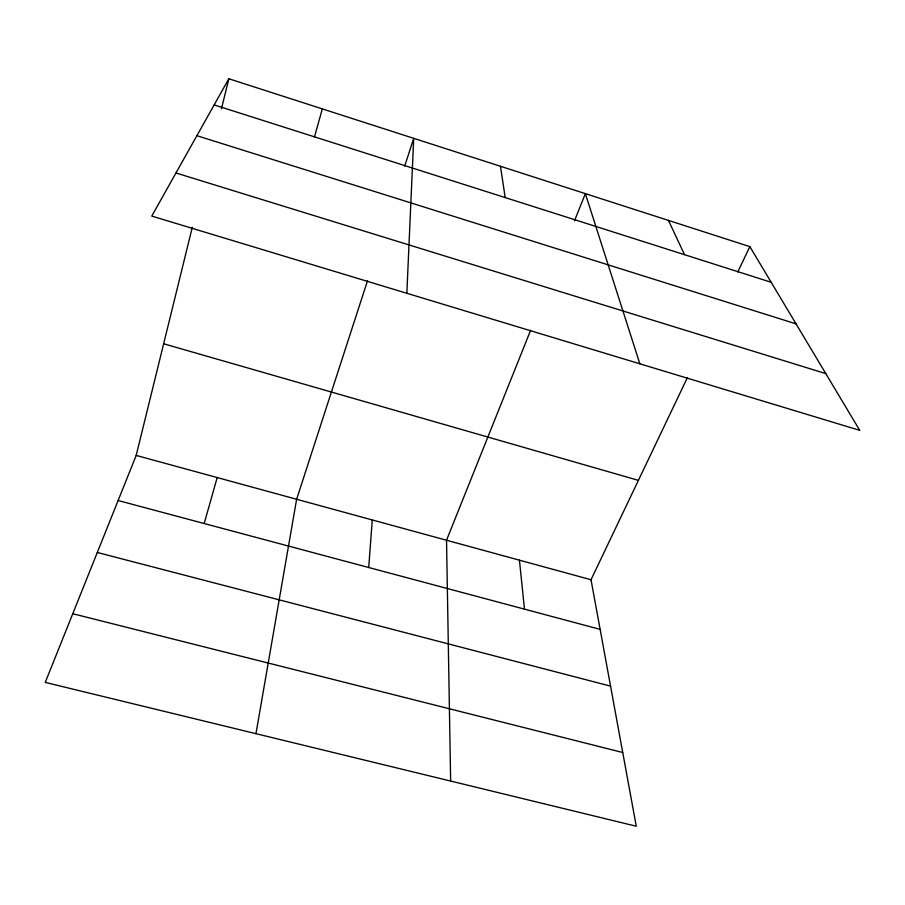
<?xml version="1.0" encoding="UTF-8"?>
<svg xmlns="http://www.w3.org/2000/svg" width="905" height="905" viewBox="0 0 905 905"><rect width="100%" height="100%" fill="white"/><g stroke="black" fill="none" stroke-linecap="round" stroke-linejoin="round"><path stroke-width="1.36" d="M406.843 293.288L413.709 138.341L404.682 166.158M368.708 567.503L372.272 519.945M255.968 733.672L296.625 499.277L367.554 280.618M687.359 377.69L591.022 579.743L636.272 826.231L45.25 682.393L136.191 455.419L192.301 227.302M221.476 108.679L228.841 78.769L749.849 246.635L859.75 430.361L151.769 216.08L228.841 78.769M314.488 136.847L322.327 108.894M204.191 523.52L217.189 477.557M530.647 330.246L446.527 540.24L450.645 781.049M574.483 220.82L585.365 193.647L639.846 363.81M737.779 271.964L749.849 246.635M72.762 613.714L622.742 752.508M97.31 552.469L610.558 686.137M118.125 500.522L600.139 629.371M136.191 455.419L591.022 579.743M163.647 343.776L638.41 480.363M175.966 172.979L825.801 373.607M196.883 135.693L796.049 323.866M214.168 104.912L771.173 282.281M668.478 220.424L684.519 254.678M500.465 166.282L505.194 197.584M519.436 560.172L524.481 609.144"/></g></svg>
